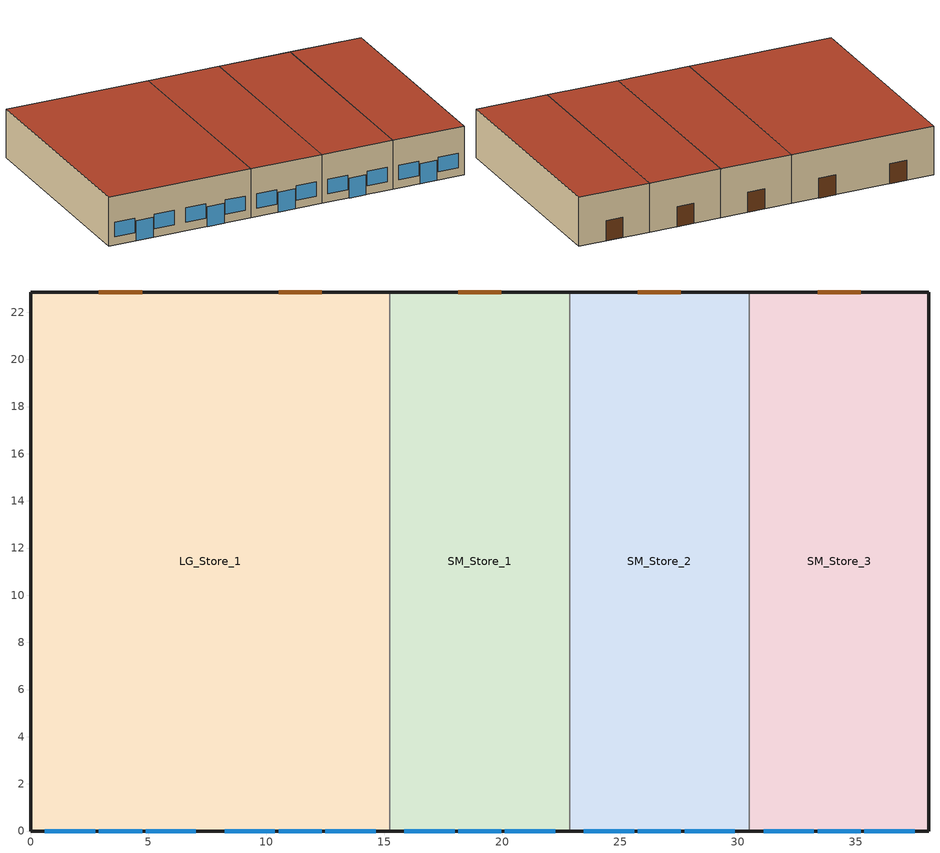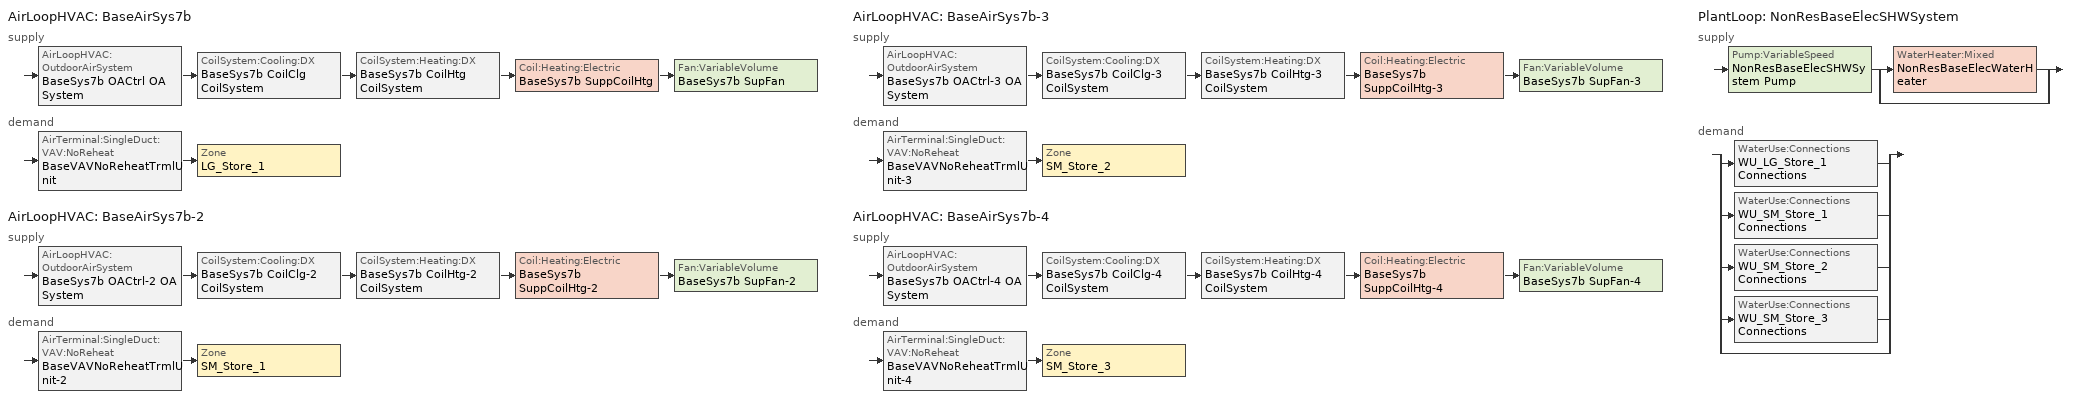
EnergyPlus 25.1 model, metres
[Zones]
LG_Store_1
 floor ground (LG_Store_1_Floor SlabOnOrBelowGradeF073): 15.24,22.86 15.24,0 0,0 0,22.86 z0
 wall outside (ExtWall_MetalFramed_NonRes): 15.24,22.86 0,22.86 0,0 15.24,0 z0:5.18
 wall to SM_Store_1 (IntWall_MetalFramed): 15.24,0 15.24,22.86 z0:5.18
 window (FixedWindow_NonRes): 2.9,0 4.73,0 / 10.52,0 12.35,0 z0:2.13; 0.61,0 2.74,0 / 4.88,0 7.01,0 / 8.23,0 10.36,0 / 12.5,0 14.63,0 z0.91:2.43
 door (ExtOpaqueDoorU145): 4.73,22.86 2.9,22.86 / 12.35,22.86 10.52,22.86 z0:2.13
 roof outside (FlatRoof_WoodFramingAndOther_NonRes): 15.24,0 15.24,22.86 0,22.86 0,0 z5.18
SM_Store_1
 floor ground (SM_Store_1_Floor SlabOnOrBelowGradeF073): 22.86,22.86 22.86,0 15.24,0 15.24,22.86 z0
 wall outside (ExtWall_MetalFramed_NonRes): 15.24,0 22.86,0 / 22.86,22.86 15.24,22.86 z0:5.18
 wall to SM_Store_2 (IntWall_MetalFramed): 22.86,0 22.86,22.86 z0:5.18
 window (FixedWindow_NonRes): 18.14,0 19.97,0 z0:2.13; 15.85,0 17.98,0 / 20.12,0 22.25,0 z0.91:2.43
 door (ExtOpaqueDoorU145): 19.97,22.86 18.14,22.86 z0:2.13
 roof outside (FlatRoof_WoodFramingAndOther_NonRes): 22.86,0 22.86,22.86 15.24,22.86 15.24,0 z5.18
SM_Store_2
 floor ground (SM_Store_2_Floor SlabOnOrBelowGradeF073): 30.48,22.86 30.48,0 22.86,0 22.86,22.86 z0
 wall outside (ExtWall_MetalFramed_NonRes): 22.86,0 30.48,0 / 30.48,22.86 22.86,22.86 z0:5.18
 wall to SM_Store_3 (IntWall_MetalFramed): 30.48,0 30.48,22.86 z0:5.18
 window (FixedWindow_NonRes): 25.76,0 27.58,0 z0:2.13; 23.47,0 25.6,0 / 27.74,0 29.87,0 z0.91:2.43
 door (ExtOpaqueDoorU145): 27.58,22.86 25.76,22.86 z0:2.13
 roof outside (FlatRoof_WoodFramingAndOther_NonRes): 30.48,0 30.48,22.86 22.86,22.86 22.86,0 z5.18
SM_Store_3
 floor ground (SM_Store_3_Floor SlabOnOrBelowGradeF073): 38.1,22.86 38.1,0 30.48,0 30.48,22.86 z0
 wall outside (ExtWall_MetalFramed_NonRes): 30.48,0 38.1,0 38.1,22.86 30.48,22.86 z0:5.18
 window (FixedWindow_NonRes): 33.38,0 35.2,0 z0:2.13; 31.09,0 33.22,0 / 35.36,0 37.49,0 z0.91:2.43
 door (ExtOpaqueDoorU145): 35.2,22.86 33.38,22.86 z0:2.13
 roof outside (FlatRoof_WoodFramingAndOther_NonRes): 38.1,0 38.1,22.86 30.48,22.86 30.48,0 z5.18
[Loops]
AirLoopHVAC 'BaseAirSys7b'
 supply: AirLoopHVAC:OutdoorAirSystem 'BaseSys7b OACtrl OA System' > CoilSystem:Cooling:DX 'BaseSys7b CoilClg CoilSystem' > CoilSystem:Heating:DX 'BaseSys7b CoilHtg CoilSystem' > Coil:Heating:Electric 'BaseSys7b SuppCoilHtg' > Fan:VariableVolume 'BaseSys7b SupFan'
 demand: AirTerminal:SingleDuct:VAV:NoReheat 'BaseVAVNoReheatTrmlUnit' > Zone 'LG_Store_1'
AirLoopHVAC 'BaseAirSys7b-2'
 supply: AirLoopHVAC:OutdoorAirSystem 'BaseSys7b OACtrl-2 OA System' > CoilSystem:Cooling:DX 'BaseSys7b CoilClg-2 CoilSystem' > CoilSystem:Heating:DX 'BaseSys7b CoilHtg-2 CoilSystem' > Coil:Heating:Electric 'BaseSys7b SuppCoilHtg-2' > Fan:VariableVolume 'BaseSys7b SupFan-2'
 demand: AirTerminal:SingleDuct:VAV:NoReheat 'BaseVAVNoReheatTrmlUnit-2' > Zone 'SM_Store_1'
AirLoopHVAC 'BaseAirSys7b-3'
 supply: AirLoopHVAC:OutdoorAirSystem 'BaseSys7b OACtrl-3 OA System' > CoilSystem:Cooling:DX 'BaseSys7b CoilClg-3 CoilSystem' > CoilSystem:Heating:DX 'BaseSys7b CoilHtg-3 CoilSystem' > Coil:Heating:Electric 'BaseSys7b SuppCoilHtg-3' > Fan:VariableVolume 'BaseSys7b SupFan-3'
 demand: AirTerminal:SingleDuct:VAV:NoReheat 'BaseVAVNoReheatTrmlUnit-3' > Zone 'SM_Store_2'
AirLoopHVAC 'BaseAirSys7b-4'
 supply: AirLoopHVAC:OutdoorAirSystem 'BaseSys7b OACtrl-4 OA System' > CoilSystem:Cooling:DX 'BaseSys7b CoilClg-4 CoilSystem' > CoilSystem:Heating:DX 'BaseSys7b CoilHtg-4 CoilSystem' > Coil:Heating:Electric 'BaseSys7b SuppCoilHtg-4' > Fan:VariableVolume 'BaseSys7b SupFan-4'
 demand: AirTerminal:SingleDuct:VAV:NoReheat 'BaseVAVNoReheatTrmlUnit-4' > Zone 'SM_Store_3'
PlantLoop 'NonResBaseElecSHWSystem'
 supply: Pump:VariableSpeed 'NonResBaseElecSHWSystem Pump' > split
  | WaterHeater:Mixed 'NonResBaseElecWaterHeater'
  | bypass
 demand: split
  | WaterUse:Connections 'WU_LG_Store_1 Connections'
  | WaterUse:Connections 'WU_SM_Store_1 Connections'
  | WaterUse:Connections 'WU_SM_Store_2 Connections'
  | WaterUse:Connections 'WU_SM_Store_3 Connections'
  | bypass
[Building]
RetailStripMall: North Axis {deg}=0; Loads Convergence Tolerance Value {W}=0.5; Temperature Convergence Tolerance Value {deltaC}=0.5; Solar Distribution=FullExterior; Maximum Number of Warmup Days=50
[Site:Location]
RIVERSIDE: Latitude {deg}=38.58; Longitude {deg}=-121.49; Time Zone {hr}=-8; Elevation {m}=245.0592
[SizingPeriod:DesignDay] Day of Month=21; Dry-Bulb Temperature Range Modifier Type=DefaultMultipliers; Humidity Condition Type=WetBulb; Barometric Pressure {Pa}=98388; Wind Speed {m/s}=2.1; Rain Indicator=No; Snow Indicator=No; Daylight Saving Time Indicator=No
Name | Month | Day Type | Maximum Dry-Bulb Temperature {C} | Daily Dry-Bulb Temperature Range {deltaC} | Wetbulb or DewPoint at Maximum Dry-Bulb {C} | Wind Direction {deg} | Solar Model Indicator | ASHRAE Clear Sky Optical Depth for Beam Irradiance (taub) | ASHRAE Clear Sky Optical Depth for Diffuse Irradiance (taud) | Sky Clearness
RIVERSIDE  August .4% Condns DB=>MCWB | 8 | SummerDesignDay | 40.2 | 16.2 | 20.8 | 270 | ASHRAETau | 0.367 | 2.46
RIVERSIDE  July .4% Condns DB=>MCWB | 7 | SummerDesignDay | 39.7 | 15.6 | 21.2 | 270 | ASHRAETau | 0.383 | 2.428
RIVERSIDE  June .4% Condns DB=>MCWB | 6 | SummerDesignDay | 38.4 | 14.8 | 19.7 | 270 | ASHRAETau | 0.362 | 2.423
RIVERSIDE  November .4% Condns DB=>MCWB | 11 | SummerDesignDay | 32.8 | 14 | 14.7 | 270 | ASHRAETau | 0.305 | 2.582
RIVERSIDE  October .4% Condns DB=>MCWB | 10 | SummerDesignDay | 37.2 | 14.4 | 17.8 | 270 | ASHRAETau | 0.34 | 2.493
RIVERSIDE  September .4% Condns DB=>MCWB | 9 | SummerDesignDay | 40.2 | 15.7 | 20.3 | 270 | ASHRAETau | 0.35 | 2.494
RIVERSIDE Ann Htg 99.6% Condns DB | 12 | WinterDesignDay | 2.6 | 0 | 2.6 | 60 | ASHRAEClearSky |  |  | 0
[Site:WaterMainsTemperature]
Calculation Method=Schedule; Temperature Schedule=WaterMainCZ10
[Material]
Name | Roughness | Thickness {m} | Conductivity {W/m-K} | Density {kg/m3} | Specific Heat {J/kg-K} | Thermal Absorptance | Solar Absorptance | Visible Absorptance
Air - Metal Wall Framing - 16 or 24 in. OC | Smooth | 0.1397 | 1.22017 | 1.28148 | 1004.832 | 0.9 | 0.7 | 0.7
ExtWall_MetalFramed_NonRes Insulation | Smooth | 0.0643382 | 0.0230188 | 16.0185 | 1130.436 | 0.9 | 0.7 | 0.7
Gypsum Board - 5/8 in. | MediumRough | 0.016002 | 0.158656 | 640.739 | 1130.436 | 0.9 | 0.7 | 0.8
Metal Standing Seam - 1/16 in. | Smooth | 0.0015875 | 15.363 | 7820.53 | 502.416 | 0.85 | 0.92 | 0.85
Stucco - 7/8 in. | MediumRough | 0.022352 | 0.700948 | 1855.1 | 837.36 | 0.9 | 0.7 | 0.8
Built-up roofing | Rough | 0.0002413 | 0.023072 | 17940.7 | 6.10864e+06 | 0.9 | 0.7 | 0.8
FlatRoof_WoodFramingAndOther_NonRes Insulation | Smooth | 0.137135 | 0.0230188 | 16.0185 | 1130.436 | 0.9 | 0.7 | 0.8
[Material:NoMass]
ExtOpaqueDoorU145 Material: Roughness=MediumSmooth; Thermal Resistance {m2-K/W}=0.00212643; Thermal Absorptance=0.9; Solar Absorptance=0.7; Visible Absorptance=0.7
[WindowMaterial:SimpleGlazingSystem]
FixedWindow_NonRes Material: U-Factor {W/m2-K}=2.04417; Solar Heat Gain Coefficient=0.25; Visible Transmittance=0.42
[Construction]
FixedWindow_NonRes: FixedWindow_NonRes Material
IntWall_MetalFramed: Gypsum Board - 5/8 in., Air - Metal Wall Framing - 16 or 24 in. OC, Gypsum Board - 5/8 in.
ExtWall_MetalFramed_NonRes: Stucco - 7/8 in., ExtWall_MetalFramed_NonRes Insulation, Air - Metal Wall Framing - 16 or 24 in. OC, Gypsum Board - 5/8 in.
ExtOpaqueDoorU145: ExtOpaqueDoorU145 Material
FlatRoof_WoodFramingAndOther_NonRes: Built-up roofing, Metal Standing Seam - 1/16 in., FlatRoof_WoodFramingAndOther_NonRes Insulation, Gypsum Board - 5/8 in.
[Construction:FfactorGroundFloor] F-Factor {W/m-K}=1.26344
Name | Area {m2} | PerimeterExposed {m}
LG_Store_1_Floor SlabOnOrBelowGradeF073 | 348.3864 | 53.34
SM_Store_1_Floor SlabOnOrBelowGradeF073; SM_Store_2_Floor SlabOnOrBelowGradeF073 | 174.1932 | 15.24
SM_Store_3_Floor SlabOnOrBelowGradeF073 | 174.1932 | 38.1
[Zone] Type=1; Multiplier=1; Ceiling Height {m}=autocalculate; Volume {m3}=autocalculate; Part of Total Floor Area=Yes
Name | Floor Area {m2}
LG_Store_1 | 348.39
SM_Store_1; SM_Store_2; SM_Store_3 | 174.19
[ZoneList]
ZL_Retail_Sales_Area_Retail_Merchandise_Sales: LG_Store_1, SM_Store_1, SM_Store_2, SM_Store_3
[People]
People_Retail_Sales_Area_Retail_Merchandise_Sales: Zone or ZoneList or Space or SpaceList=ZL_Retail_Sales_Area_Retail_Merchandise_Sales; Number of People Schedule=RetailStripMallRetailOccupancy; Number of People Calculation Method=People/Area; People per Floor Area {person/m2}=0.182987; Fraction Radiant=0.3; Sensible Heat Fraction=autocalculate; Activity Level Schedule=RetailSalePeopleActivityLevel; Carbon Dioxide Generation Rate {m3/s-W}=3.82e-08; Enable ASHRAE 55 Comfort Warnings=No; Mean Radiant Temperature Calculation Type=EnclosureAveraged; Clothing Insulation Calculation Method=ClothingInsulationSchedule; Cold Stress Temperature Threshold {C}=15.56; Heat Stress Temperature Threshold {C}=30
[Lights]
Lights_Retail_Sales_Area_Retail_Merchandise_Sales: Zone or ZoneList or Space or SpaceList=ZL_Retail_Sales_Area_Retail_Merchandise_Sales; Schedule=RetailStripMallRetailLights; Design Level Calculation Method=Watts/Area; Watts per Floor Area {W/m2}=10.2257; Return Air Fraction=0; Fraction Radiant=0.58; Fraction Visible=0; Fraction Replaceable=1; Return Air Fraction Calculated from Plenum Temperature=No; Return Air Fraction Function of Plenum Temperature Coefficient 1=0; Return Air Fraction Function of Plenum Temperature Coefficient 2 {1/K}=0
[ElectricEquipment]
Equip_ZL_Retail_Sales_Area_Retail_Merchandise_Sales: Zone or ZoneList or Space or SpaceList=ZL_Retail_Sales_Area_Retail_Merchandise_Sales; Schedule=RetailStripMallRetailElecEquipment; Design Level Calculation Method=Watts/Area; Watts per Floor Area {W/m2}=4.30556; Fraction Latent=0; Fraction Radiant=0.2; Fraction Lost=0
[ZoneInfiltration:DesignFlowRate] Schedule=RetailStripMallRetailInfiltration; Design Flow Rate Calculation Method=Flow/ExteriorWallArea; Flow Rate per Exterior Surface Area {m3/s-m2}=0.00128266; Constant Term Coefficient=1; Temperature Term Coefficient=0; Velocity Term Coefficient=0.224052; Velocity Squared Term Coefficient=0; Density Basis=Outdoor
Name | Zone or ZoneList or Space or SpaceList
Infil_LG_Store_1 | LG_Store_1
Infil_SM_Store_1 | SM_Store_1
Infil_SM_Store_2 | SM_Store_2
Infil_SM_Store_3 | SM_Store_3
[Exterior:Lights] Control Option=AstronomicalClock
Name | Schedule | Design Level {W}
ExtLights_Motion_RetailStripMall | RetailStripMallExtLightingMotionCtrl | 913.537
ExtLights_NonMotion_RetailStripMall | RetailStripMallExtLightingNonMotionCtrl | 346.562
[DesignSpecification:OutdoorAir] Outdoor Air Method=Maximum; Outdoor Air Flow per Person {m3/s-person}=9.43895e-05; Outdoor Air Flow per Zone Floor Area {m3/s-m2}=0.001016; Outdoor Air Flow per Zone {m3/s}=0; Outdoor Air Flow Air Changes per Hour {1/hr}=0
DSOA_LG_Store_1; DSOA_SM_Store_1; DSOA_SM_Store_2; DSOA_SM_Store_3
[Sizing:Plant]
NonResBaseElecSHWSystem: Loop Type=Heating; Design Loop Exit Temperature {C}=57.2222; Loop Design Temperature Difference {deltaC}=44.4444; Sizing Option=NonCoincident; Zone Timesteps in Averaging Window=1
[ZoneControl:Thermostat]
ZC_ZL_Retail_Sales_Area_Retail_Merchandise_Sales: Zone or ZoneList=ZL_Retail_Sales_Area_Retail_Merchandise_Sales; Control Type Schedule=ZL_Retail_Sales_Area_Retail_Merchandise_Sales Thermostat Schedule; Control 1=TSDSP_ZL_Retail_Sales_Area_Retail_Merchandise_Sales; Temperature Difference Between Cutout And Setpoint {deltaC}=0
[ThermostatSetpoint:DualSetpoint]
TSDSP_ZL_Retail_Sales_Area_Retail_Merchandise_Sales: Heating Setpoint Temperature Schedule=RetailStripMallRetailHtgSetpt; Cooling Setpoint Temperature Schedule=RetailStripMallRetailClgSetpt
[Pump:VariableSpeed]
NonResBaseElecSHWSystem Pump: Design Maximum Flow Rate {m3/s}=Autosize; Design Pump Head {Pa}=179352; Design Power Consumption {W}=Autosize; Motor Efficiency=0.9; Fraction of Motor Inefficiencies to Fluid Stream=0; Coefficient 1 of the Part Load Performance Curve=0; Coefficient 2 of the Part Load Performance Curve=1; Coefficient 3 of the Part Load Performance Curve=0; Coefficient 4 of the Part Load Performance Curve=0; Design Minimum Flow Rate {m3/s}=0; Pump Control Type=Continuous; Design Power Sizing Method=PowerPerFlowPerPressure; Design Electric Power per Unit Flow Rate {W/(m3/s)}=348701.1; Design Shaft Power per Unit Flow Rate per Unit Head {W/((m3/s)-Pa)}=1.28205; Design Minimum Flow Rate Fraction=0
[WaterHeater:Mixed]
NonResBaseElecWaterHeater: Tank Volume {m3}=0.189271; Setpoint Temperature Schedule=SHWSystemSetpointTemp135; Deadband Temperature Difference {deltaC}=2; Maximum Temperature Limit {C}=82; Heater Control Type=Cycle; Heater Maximum Capacity {W}=20645.5; Heater Minimum Capacity {W}=0; Heater Ignition Minimum Flow Rate {m3/s}=0; Heater Ignition Delay {s}=0; Heater Fuel Type=Electricity; Heater Thermal Efficiency=1; Off Cycle Parasitic Fuel Consumption Rate {W}=0; Off Cycle Parasitic Heat Fraction to Tank=0; On Cycle Parasitic Fuel Consumption Rate {W}=0; On Cycle Parasitic Heat Fraction to Tank=0; Ambient Temperature Indicator=Schedule; Ambient Temperature Schedule=WaterHeaterAmbientTemp; Off Cycle Loss Coefficient to Ambient Temperature {W/K}=1.84782; Off Cycle Loss Fraction to Zone=1; On Cycle Loss Coefficient to Ambient Temperature {W/K}=1.84782; On Cycle Loss Fraction to Zone=1; Use Side Effectiveness=1; Source Side Effectiveness=1; Use Side Design Flow Rate {m3/s}=autosize; Source Side Design Flow Rate {m3/s}=autosize; Indirect Water Heating Recovery Time {hr}=1.5; Source Side Flow Control Mode=IndirectHeatPrimarySetpoint
[PlantLoop]
NonResBaseElecSHWSystem: Fluid Type=Water; Plant Equipment Operation Scheme=NonResBaseElecSHWSystem Operation Schemes; Maximum Loop Temperature {C}=100; Minimum Loop Temperature {C}=0; Maximum Loop Flow Rate {m3/s}=Autosize; Minimum Loop Flow Rate {m3/s}=0; Plant Loop Volume {m3}=Autocalculate; Load Distribution Scheme=Optimal; Plant Loop Demand Calculation Scheme=SingleSetpoint; Common Pipe Simulation=None; Pressure Simulation Type=None; Loop Circulation Time {minutes}=2
[PlantEquipmentList]
NonResBaseElecSHWSystem Equipment List: NonResBaseElecWaterHeater
[PlantEquipmentOperation:HeatingLoad]
NonResBaseElecSHWSystem Heating Operation Scheme: Load Range 1 Lower Limit {W}=0; Load Range 1 Upper Limit {W}=1000000000; Range 1 Equipment List=NonResBaseElecSHWSystem Equipment List
[PlantEquipmentOperationSchemes]
NonResBaseElecSHWSystem Operation Schemes: Control Scheme 1=NonResBaseElecSHWSystem Heating Operation Scheme; Control Scheme 1 Schedule=Always On Discrete
[SetpointManager:Scheduled]
NonResBaseElecSHWSystem SPM Scheduled: Control Variable=Temperature; Schedule=TargetSHWTemp135; Setpoint Node or NodeList=NonResBaseElecSHWSystem Supply Mixer Outlet Node
[WaterUse:Equipment] Flow Rate Fraction Schedule=RetailStripMallRetailServiceHotWater; Target Temperature Schedule=TargetSHWTemp135
Name | Peak Flow Rate {m3/s} | Zone
WU_LG_Store_1 | 6.03306e-06 | LG_Store_1
WU_SM_Store_1 | 3.01644e-06 | SM_Store_1
WU_SM_Store_2 | 3.01644e-06 | SM_Store_2
WU_SM_Store_3 | 3.01644e-06 | SM_Store_3
[WaterUse:Connections] Drain Water Heat Exchanger Type=None; Drain Water Heat Exchanger Destination=Plant
Name | Water Use Equipment 1
WU_LG_Store_1 Connections | WU_LG_Store_1
WU_SM_Store_1 Connections | WU_SM_Store_1
WU_SM_Store_2 Connections | WU_SM_Store_2
WU_SM_Store_3 Connections | WU_SM_Store_3
[Sizing:Zone] Zone Cooling Design Supply Air Temperature Input Method=TemperatureDifference; Zone Cooling Design Supply Air Temperature Difference {deltaC}=11.1111; Zone Heating Design Supply Air Temperature Input Method=TemperatureDifference; Zone Heating Design Supply Air Temperature {C}=40; Zone Heating Design Supply Air Temperature Difference {deltaC}=13.8889; Zone Cooling Design Supply Air Humidity Ratio {kgWater/kgDryAir}=0.0085; Zone Heating Design Supply Air Humidity Ratio {kgWater/kgDryAir}=0.008; Cooling Design Air Flow Method=DesignDay; Cooling Design Air Flow Rate {m3/s}=0; Cooling Minimum Air Flow per Zone Floor Area {m3/s-m2}=0; Cooling Minimum Air Flow {m3/s}=0; Cooling Minimum Air Flow Fraction=0; Heating Design Air Flow Method=DesignDay; Heating Design Air Flow Rate {m3/s}=0; Heating Maximum Air Flow per Zone Floor Area {m3/s-m2}=0; Heating Maximum Air Flow {m3/s}=0; Heating Maximum Air Flow Fraction=0.5; Account for Dedicated Outdoor Air System=No; Zone Load Sizing Method=Sensible Load Only No Latent Load; Zone Latent Cooling Design Supply Air Humidity Ratio Input Method=HumidityRatioDifference; Zone Cooling Design Supply Air Humidity Ratio Difference {kgWater/kgDryAir}=0.005; Zone Latent Heating Design Supply Air Humidity Ratio Input Method=HumidityRatioDifference; Zone Humidification Design Supply Air Humidity Ratio Difference {kgWater/kgDryAir}=0.005
Name | Zone Cooling Design Supply Air Temperature {C} | Design Specification Outdoor Air Object
LG_Store_1 | 13.8889 | DSOA_LG_Store_1
SM_Store_1 | 10 | DSOA_SM_Store_1
SM_Store_2 | 10 | DSOA_SM_Store_2
SM_Store_3 | 13.8889 | DSOA_SM_Store_3
[Sizing:System] Type of Load to Size On=Sensible; Design Outdoor Air Flow Rate {m3/s}=Autosize; Preheat Design Temperature {C}=5.68434e-14; Preheat Design Humidity Ratio {kgWater/kgDryAir}=0; Precool Design Temperature {C}=5.68434e-14; Precool Design Humidity Ratio {kgWater/kgDryAir}=0; Central Cooling Design Supply Air Temperature {C}=12.7778; Central Heating Design Supply Air Temperature {C}=35; Type of Zone Sum to Use=NonCoincident; 100% Outdoor Air in Cooling=No; 100% Outdoor Air in Heating=No; Central Cooling Design Supply Air Humidity Ratio {kgWater/kgDryAir}=0.0085; Central Heating Design Supply Air Humidity Ratio {kgWater/kgDryAir}=0.008; Cooling Supply Air Flow Rate Method=DesignDay; Cooling Supply Air Flow Rate {m3/s}=0; Cooling Fraction of Autosized Cooling Supply Air Flow Rate=1; Cooling Supply Air Flow Rate Per Unit Cooling Capacity {m3/s-W}=3.94755e-05; Heating Supply Air Flow Rate Method=DesignDay; Heating Supply Air Flow Rate {m3/s}=0; Heating Supply Air Flow Rate Per Floor Area {m3/s-m2}=0.00996765; Heating Fraction of Autosized Heating Supply Air Flow Rate=1; Heating Fraction of Autosized Cooling Supply Air Flow Rate=1; Heating Supply Air Flow Rate Per Unit Heating Capacity {m3/s-W}=3.15882e-05; System Outdoor Air Method=ZoneSum; Zone Maximum Outdoor Air Fraction=1; Cooling Design Capacity Method=CoolingDesignCapacity; Cooling Design Capacity {W}=Autosize; Cooling Design Capacity Per Floor Area {W/m2}=234.7; Fraction of Autosized Cooling Design Capacity=1; Heating Design Capacity Method=HeatingDesignCapacity; Heating Design Capacity {W}=Autosize; Heating Design Capacity Per Floor Area {W/m2}=157; Fraction of Autosized Heating Design Capacity=1; Central Cooling Capacity Control Method=OnOff
Name | Central Heating Maximum System Air Flow Ratio | Cooling Supply Air Flow Rate Per Floor Area {m3/s-m2}
BaseAirSys7b | 0.5 | 0.00996765
BaseAirSys7b-2; BaseAirSys7b-3 | 1 | 0.01016
BaseAirSys7b-4 | 1 | 0.00996765
[AirTerminal:SingleDuct:VAV:NoReheat] Availability Schedule=Always On Discrete; Maximum Air Flow Rate {m3/s}=autosize; Zone Minimum Air Flow Input Method=Constant; Constant Minimum Air Flow Fraction=0.5; Fixed Minimum Air Flow Rate {m3/s}=autosize
BaseVAVNoReheatTrmlUnit; BaseVAVNoReheatTrmlUnit-2; BaseVAVNoReheatTrmlUnit-3; BaseVAVNoReheatTrmlUnit-4
[Zone equipment]
LG_Store_1: BaseVAVNoReheatTrmlUnit
SM_Store_1: BaseVAVNoReheatTrmlUnit-2
SM_Store_2: BaseVAVNoReheatTrmlUnit-3
SM_Store_3: BaseVAVNoReheatTrmlUnit-4
[Fan:VariableVolume] Availability Schedule=RetailStripMallRetailHVACAvail; Fan Total Efficiency=0.59; Pressure Rise {Pa}=882.2; Maximum Flow Rate {m3/s}=autosize; Fan Power Minimum Flow Rate Input Method=FixedFlowRate; Fan Power Minimum Flow Fraction=0; Fan Power Minimum Air Flow Rate {m3/s}=0.787746; Motor Efficiency=0.9; Motor In Airstream Fraction=1; Fan Power Coefficient 1=0.027828; Fan Power Coefficient 2=0.026583; Fan Power Coefficient 3=-0.087069; Fan Power Coefficient 4=1.03092; Fan Power Coefficient 5=0
BaseSys7b SupFan; BaseSys7b SupFan-2; BaseSys7b SupFan-3; BaseSys7b SupFan-4
[Coil:Cooling:DX:TwoSpeed] Availability Schedule=Always On Discrete; High Speed Gross Rated Total Cooling Capacity {W}=autosize; High Speed Rated Sensible Heat Ratio=Autosize; High Speed Gross Rated Cooling COP {W/W}=3.3; High Speed Rated Air Flow Rate {m3/s}=autosize; Unit Internal Static Air Pressure {Pa}=773.3; Total Cooling Capacity Function of Temperature Curve=CoilClgDXQRatio_fTwbToadbSI; Total Cooling Capacity Function of Flow Fraction Curve=CoilClgDXDblQRatio_fCFMRatio; Energy Input Ratio Function of Temperature Curve=CoilClgDXEIRRatio_fTwbToadbSI; Energy Input Ratio Function of Flow Fraction Curve=CoilClgDXDblEIRRatio_fCFMRatio; Part Load Fraction Correlation Curve=CoilClgDXEIRRatio_fQFrac; Low Speed Gross Rated Total Cooling Capacity {W}=autosize; Low Speed Gross Rated Sensible Heat Ratio=Autosize; Low Speed Gross Rated Cooling COP {W/W}=3.3; Low Speed Rated Air Flow Rate {m3/s}=autosize; Low Speed Total Cooling Capacity Function of Temperature Curve=CoilClgDXQRatio_fTwbToadbSI 1; Low Speed Energy Input Ratio Function of Temperature Curve=CoilClgDXEIRRatio_fTwbToadbSI 1; Condenser Type=AirCooled; Minimum Outdoor Dry-Bulb Temperature for Compressor Operation {C}=-25; High Speed Evaporative Condenser Effectiveness=0; High Speed Evaporative Condenser Air Flow Rate {m3/s}=Autosize; High Speed Evaporative Condenser Pump Rated Power Consumption {W}=Autosize; Low Speed Evaporative Condenser Effectiveness=0; Low Speed Evaporative Condenser Air Flow Rate {m3/s}=Autosize; Low Speed Evaporative Condenser Pump Rated Power Consumption {W}=Autosize; Basin Heater Capacity {W/K}=0; Basin Heater Setpoint Temperature {C}=10
BaseSys7b CoilClg; BaseSys7b CoilClg-2; BaseSys7b CoilClg-3; BaseSys7b CoilClg-4
[Coil:Heating:Electric] Availability Schedule=Always On Discrete; Efficiency=1; Nominal Capacity {W}=autosize
BaseSys7b SuppCoilHtg; BaseSys7b SuppCoilHtg-2; BaseSys7b SuppCoilHtg-3; BaseSys7b SuppCoilHtg-4
[Coil:Heating:DX:SingleSpeed] Availability Schedule=Always On Discrete; Gross Rated Heating Capacity {W}=autosize; Gross Rated Heating COP {W/W}=3.18; Rated Air Flow Rate {m3/s}=autosize; 2023 Rated Supply Fan Power Per Volume Flow Rate {W/(m3/s)}=773.3; Heating Capacity Function of Temperature Curve=CoilHtgHPQRatio_fToadbSI; Heating Capacity Function of Flow Fraction Curve=CoilHtgHPQRatio_fCFMRatio; Energy Input Ratio Function of Temperature Curve=CoilHtgHPEIRRatio_fToadbSI; Energy Input Ratio Function of Flow Fraction Curve=CoilHtgHPEIRRatio_fCFMRatio; Part Load Fraction Correlation Curve=CoilHtgHPEIRRatio_fQFrac; Minimum Outdoor Dry-Bulb Temperature for Compressor Operation {C}=-8.33333; Maximum Outdoor Dry-Bulb Temperature for Defrost Operation {C}=4.44444; Crankcase Heater Capacity {W}=0; Maximum Outdoor Dry-Bulb Temperature for Crankcase Heater Operation {C}=10; Defrost Strategy=ReverseCycle; Defrost Control=Timed; Defrost Time Period Fraction=0.058333; Resistive Defrost Heater Capacity {W}=2000
Name | Defrost Energy Input Ratio Function of Temperature Curve
BaseSys7b CoilHtg | BaseSys7b CoilHtg Defrost Curve
BaseSys7b CoilHtg-2 | BaseSys7b CoilHtg-2 Defrost Curve
BaseSys7b CoilHtg-3 | BaseSys7b CoilHtg-3 Defrost Curve
BaseSys7b CoilHtg-4 | BaseSys7b CoilHtg-4 Defrost Curve
[CoilSystem:Cooling:DX] Availability Schedule=Always On Discrete
Name | Cooling Coil
BaseSys7b CoilClg CoilSystem | BaseSys7b CoilClg
BaseSys7b CoilClg-2 CoilSystem | BaseSys7b CoilClg-2
BaseSys7b CoilClg-3 CoilSystem | BaseSys7b CoilClg-3
BaseSys7b CoilClg-4 CoilSystem | BaseSys7b CoilClg-4
[CoilSystem:Heating:DX] Availability Schedule=Always On Discrete
Name | Heating Coil
BaseSys7b CoilHtg CoilSystem | BaseSys7b CoilHtg
BaseSys7b CoilHtg-2 CoilSystem | BaseSys7b CoilHtg-2
BaseSys7b CoilHtg-3 CoilSystem | BaseSys7b CoilHtg-3
BaseSys7b CoilHtg-4 CoilSystem | BaseSys7b CoilHtg-4
[Controller:OutdoorAir] Minimum Outdoor Air Flow Rate {m3/s}=0; Maximum Outdoor Air Flow Rate {m3/s}=Autosize; Economizer Control Type=FixedDryBulb; Economizer Control Action Type=ModulateFlow; Economizer Maximum Limit Dry-Bulb Temperature {C}=23.8889; Economizer Maximum Limit Enthalpy {J/kg}=116300; Economizer Minimum Limit Dry-Bulb Temperature {C}=7.22222; Lockout Type=NoLockout; Minimum Limit Type=FixedMinimum; Minimum Outdoor Air Schedule=RetailStripMallRetailHVACAvail; Maximum Fraction of Outdoor Air Schedule=RetailStripMallRetailHVACAvail; High Humidity Control=No; Control High Indoor Humidity Based on Outdoor Humidity Ratio=Yes
Name | Mechanical Ventilation Controller | Heat Recovery Bypass Control Type
BaseSys7b OACtrl | BaseSys7b OACtrl Mech Vent Controller | BypassWhenOAFlowGreaterThanMinimum
BaseSys7b OACtrl-2 | BaseSys7b OACtrl-2 Mech Vent Controller | BypassWhenWithinEconomizerLimits
BaseSys7b OACtrl-3 | BaseSys7b OACtrl-3 Mech Vent Controller | BypassWhenWithinEconomizerLimits
BaseSys7b OACtrl-4 | BaseSys7b OACtrl-4 Mech Vent Controller | BypassWhenWithinEconomizerLimits
[Controller:MechanicalVentilation] Availability Schedule=RetailStripMallRetailHVACAvail; Demand Controlled Ventilation=No; System Outdoor Air Method=ZoneSum
Name | Zone or ZoneList 1 | Design Specification Outdoor Air Object Name 1
BaseSys7b OACtrl Mech Vent Controller | LG_Store_1 | DSOA_LG_Store_1
BaseSys7b OACtrl-2 Mech Vent Controller | SM_Store_1 | DSOA_SM_Store_1
BaseSys7b OACtrl-3 Mech Vent Controller | SM_Store_2 | DSOA_SM_Store_2
BaseSys7b OACtrl-4 Mech Vent Controller | SM_Store_3 | DSOA_SM_Store_3
[AirLoopHVAC] Design Supply Air Flow Rate {m3/s}=autosize; Design Return Air Flow Fraction of Supply Air Flow=1
BaseAirSys7b; BaseAirSys7b-2; BaseAirSys7b-3; BaseAirSys7b-4
[AvailabilityManager:Scheduled] Schedule=Always On Discrete
BaseSys7b OACtrl OA System Availability Manager; BaseSys7b OACtrl-2 OA System Availability Manager; BaseSys7b OACtrl-3 OA System Availability Manager; BaseSys7b OACtrl-4 OA System Availability Manager
[AvailabilityManager:NightCycle] Applicability Schedule=Always On Discrete; Fan Schedule=RetailStripMallRetailHVACAvail; Control Type=CycleOnControlZone; Thermostat Tolerance {deltaC}=1.11111; Cycling Run Time Control Type=ThermostatWithMinimumRunTime; Cycling Run Time {s}=900
Name | Control Zone or Zone List
Availability Manager Night Cycle 1 | LG_Store_1
Availability Manager Night Cycle 2 | SM_Store_1
Availability Manager Night Cycle 3 | SM_Store_2
Availability Manager Night Cycle 4 | SM_Store_3
[SetpointManager:SingleZone:Reheat] Control Variable=Temperature; Minimum Supply Air Temperature {C}=12.7778; Maximum Supply Air Temperature {C}=35
Name | Control Zone | Setpoint Node or NodeList
Setpoint Manager Single Zone Reheat 1 | LG_Store_1 | BaseSys7b SupFan Outlet Node
Setpoint Manager Single Zone Reheat 2 | SM_Store_1 | BaseSys7b SupFan-2 Outlet Node
Setpoint Manager Single Zone Reheat 3 | SM_Store_2 | BaseSys7b SupFan-3 Outlet Node
Setpoint Manager Single Zone Reheat 4 | SM_Store_3 | BaseSys7b SupFan-4 Outlet Node
[SetpointManager:MixedAir] Control Variable=Temperature
Name | Setpoint Node or NodeList
BaseSys7b OACtrl OA System Mixed Air Node OS Default SPM | BaseSys7b OACtrl OA System Mixed Air Node
BaseSys7b CoilClg Outlet Node OS Default SPM | BaseSys7b CoilClg Outlet Node
BaseSys7b CoilHtg Outlet Node OS Default SPM | BaseSys7b CoilHtg Outlet Node
BaseSys7b SuppCoilHtg Outlet Node OS Default SPM | BaseSys7b SuppCoilHtg Outlet Node
BaseSys7b OACtrl-2 OA System Mixed Air Node OS Default SPM | BaseSys7b OACtrl-2 OA System Mixed Air Node
BaseSys7b CoilClg-2 Outlet Node OS Default SPM | BaseSys7b CoilClg-2 Outlet Node
BaseSys7b CoilHtg-2 Outlet Node OS Default SPM | BaseSys7b CoilHtg-2 Outlet Node
BaseSys7b SuppCoilHtg-2 Outlet Node OS Default SPM | BaseSys7b SuppCoilHtg-2 Outlet Node
BaseSys7b OACtrl-3 OA System Mixed Air Node OS Default SPM | BaseSys7b OACtrl-3 OA System Mixed Air Node
BaseSys7b CoilClg-3 Outlet Node OS Default SPM | BaseSys7b CoilClg-3 Outlet Node
BaseSys7b CoilHtg-3 Outlet Node OS Default SPM | BaseSys7b CoilHtg-3 Outlet Node
BaseSys7b SuppCoilHtg-3 Outlet Node OS Default SPM | BaseSys7b SuppCoilHtg-3 Outlet Node
BaseSys7b OACtrl-4 OA System Mixed Air Node OS Default SPM | BaseSys7b OACtrl-4 OA System Mixed Air Node
BaseSys7b CoilClg-4 Outlet Node OS Default SPM | BaseSys7b CoilClg-4 Outlet Node
BaseSys7b CoilHtg-4 Outlet Node OS Default SPM | BaseSys7b CoilHtg-4 Outlet Node
BaseSys7b SuppCoilHtg-4 Outlet Node OS Default SPM | BaseSys7b SuppCoilHtg-4 Outlet Node
[Schedule:Constant]
Always On Discrete: On Off Limits, 1
[Schedule:Day:Hourly]
WaterHeaterAmbientTempDaily: Temperature, 20, 20, 20, 20, 20, 20, 20, 20, 20, 20, 20, 20, 20, 20, 20, 20, 20, 20, 20, 20, 20, 20, 20, 20
SHWSystemSetpointTemp135Daily; TargetSHWTemp135Daily: Temperature, 57.2, 57.2, 57.2, 57.2, 57.2, 57.2, 57.2, 57.2, 57.2, 57.2, 57.2, 57.2, 57.2, 57.2, 57.2, 57.2, 57.2, 57.2, 57.2, 57.2, 57.2, 57.2, 57.2, 57.2
RetailSalePeopleActivityLevelWD; RetailSalePeopleActivityLevelSat; RetailSalePeopleActivityLevelSun: Activity Level, 131.9, 131.9, 131.9, 131.9, 131.9, 131.9, 131.9, 131.9, 131.9, 131.9, 131.9, 131.9, 131.9, 131.9, 131.9, 131.9, 131.9, 131.9, 131.9, 131.9, 131.9, 131.9, 131.9, 131.9
RetailStripMallRetailOccupancyWD: Fraction, 0, 0, 0, 0, 0, 0, 0, 0.1, 0.2, 0.5, 0.5, 0.7, 0.7, 0.7, 0.7, 0.8, 0.7, 0.5, 0.5, 0.3, 0.3, 0, 0, 0
RetailStripMallRetailOccupancySat: Fraction, 0, 0, 0, 0, 0, 0, 0, 0.1, 0.2, 0.5, 0.6, 0.8, 0.8, 0.8, 0.8, 0.8, 0.8, 0.6, 0.2, 0.2, 0.2, 0.1, 0, 0
RetailStripMallRetailOccupancySun: Fraction, 0, 0, 0, 0, 0, 0, 0, 0, 0, 0.1, 0.2, 0.2, 0.4, 0.4, 0.4, 0.4, 0.4, 0.2, 0.1, 0, 0, 0, 0, 0
RetailStripMallRetailLightsWD: Fraction, 0.05, 0.05, 0.05, 0.05, 0.05, 0.05, 0.05, 0.2, 0.5, 0.85, 0.85, 0.85, 0.85, 0.85, 0.85, 0.85, 0.85, 0.85, 0.55, 0.55, 0.5, 0.2, 0.05, 0.05
RetailStripMallRetailLightsSat: Fraction, 0.05, 0.05, 0.05, 0.05, 0.05, 0.05, 0.05, 0.1, 0.3, 0.55, 0.85, 0.85, 0.85, 0.85, 0.85, 0.85, 0.85, 0.85, 0.5, 0.3, 0.3, 0.1, 0.05, 0.05
RetailStripMallRetailLightsSun: Fraction, 0.05, 0.05, 0.05, 0.05, 0.05, 0.05, 0.05, 0.05, 0.1, 0.1, 0.4, 0.4, 0.55, 0.55, 0.55, 0.55, 0.55, 0.4, 0.2, 0.05, 0.05, 0.05, 0.05, 0.05
RetailStripMallRetailElecEquipmentWD: Fraction, 0.4, 0.4, 0.4, 0.4, 0.4, 0.4, 0.6, 0.6, 0.9, 0.9, 0.9, 0.9, 0.9, 0.9, 0.9, 0.9, 0.9, 0.9, 0.9, 0.6, 0.6, 0.4, 0.4, 0.4
RetailStripMallRetailElecEquipmentSat: Fraction, 0.4, 0.4, 0.4, 0.4, 0.4, 0.4, 0.6, 0.6, 0.9, 0.9, 0.9, 0.9, 0.9, 0.9, 0.9, 0.9, 0.9, 0.9, 0.9, 0.9, 0.6, 0.6, 0.4, 0.4
RetailStripMallRetailElecEquipmentSun: Fraction, 0.4, 0.4, 0.4, 0.4, 0.4, 0.4, 0.4, 0.4, 0.6, 0.6, 0.6, 0.9, 0.9, 0.9, 0.9, 0.9, 0.9, 0.6, 0.6, 0.4, 0.4, 0.4, 0.4, 0.4
RetailStripMallRetailHVACAvailWD: OnOff, 0, 0, 0, 0, 0, 0, 1, 1, 1, 1, 1, 1, 1, 1, 1, 1, 1, 1, 1, 1, 1, 0, 0, 0
RetailStripMallRetailHVACAvailSat: OnOff, 0, 0, 0, 0, 0, 0, 1, 1, 1, 1, 1, 1, 1, 1, 1, 1, 1, 1, 1, 1, 1, 1, 0, 0
RetailStripMallRetailHVACAvailSun: OnOff, 0, 0, 0, 0, 0, 0, 0, 0, 1, 1, 1, 1, 1, 1, 1, 1, 1, 1, 1, 0, 0, 0, 0, 0
RetailStripMallRetailServiceHotWaterWD: Fraction, 0.04, 0.05, 0.05, 0.04, 0.04, 0.04, 0.04, 0.15, 0.23, 0.32, 0.41, 0.57, 0.62, 0.61, 0.5, 0.45, 0.46, 0.47, 0.42, 0.34, 0.33, 0.23, 0.13, 0.08
RetailStripMallRetailServiceHotWaterSat: Fraction, 0.11, 0.1, 0.08, 0.06, 0.06, 0.06, 0.07, 0.2, 0.24, 0.27, 0.42, 0.54, 0.59, 0.6, 0.49, 0.48, 0.47, 0.46, 0.44, 0.36, 0.29, 0.22, 0.16, 0.13
RetailStripMallRetailServiceHotWaterSun: Fraction, 0.07, 0.07, 0.07, 0.06, 0.06, 0.06, 0.07, 0.1, 0.12, 0.14, 0.29, 0.31, 0.36, 0.36, 0.34, 0.35, 0.37, 0.34, 0.25, 0.27, 0.21, 0.16, 0.1, 0.06
RetailStripMallRetailInfiltrationWD: Fraction, 1, 1, 1, 1, 1, 1, 0.25, 0.25, 0.25, 0.25, 0.25, 0.25, 0.25, 0.25, 0.25, 0.25, 0.25, 0.25, 0.25, 0.25, 0.25, 1, 1, 1
RetailStripMallRetailInfiltrationSat: Fraction, 1, 1, 1, 1, 1, 1, 0.25, 0.25, 0.25, 0.25, 0.25, 0.25, 0.25, 0.25, 0.25, 0.25, 0.25, 0.25, 0.25, 0.25, 0.25, 0.25, 1, 1
RetailStripMallRetailInfiltrationSun: Fraction, 1, 1, 1, 1, 1, 1, 1, 1, 0.25, 0.25, 0.25, 0.25, 0.25, 0.25, 0.25, 0.25, 0.25, 0.25, 0.25, 1, 1, 1, 1, 1
RetailStripMallRetailHtgSetptWD: Temperature, 15.56, 15.56, 15.56, 15.56, 15.56, 15.56, 21.11, 21.11, 21.11, 21.11, 21.11, 21.11, 21.11, 21.11, 21.11, 21.11, 21.11, 21.11, 21.11, 21.11, 21.11, 15.56, 15.56, 15.56
RetailStripMallRetailHtgSetptSat: Temperature, 15.56, 15.56, 15.56, 15.56, 15.56, 15.56, 21.11, 21.11, 21.11, 21.11, 21.11, 21.11, 21.11, 21.11, 21.11, 21.11, 21.11, 21.11, 21.11, 21.11, 21.11, 21.11, 15.56, 15.56
RetailStripMallRetailHtgSetptSun: Temperature, 15.56, 15.56, 15.56, 15.56, 15.56, 15.56, 15.56, 15.56, 21.11, 21.11, 21.11, 21.11, 21.11, 21.11, 21.11, 21.11, 21.11, 21.11, 21.11, 15.56, 15.56, 15.56, 15.56, 15.56
RetailStripMallRetailClgSetptWD: Temperature, 29.44, 29.44, 29.44, 29.44, 29.44, 29.44, 23.89, 23.89, 23.89, 23.89, 23.89, 23.89, 23.89, 23.89, 23.89, 23.89, 23.89, 23.89, 23.89, 23.89, 23.89, 29.44, 29.44, 29.44
RetailStripMallRetailClgSetptSat: Temperature, 29.44, 29.44, 29.44, 29.44, 29.44, 29.44, 23.89, 23.89, 23.89, 23.89, 23.89, 23.89, 23.89, 23.89, 23.89, 23.89, 23.89, 23.89, 23.89, 23.89, 23.89, 23.89, 29.44, 29.44
RetailStripMallRetailClgSetptSun: Temperature, 29.44, 29.44, 29.44, 29.44, 29.44, 29.44, 29.44, 29.44, 23.89, 23.89, 23.89, 23.89, 23.89, 23.89, 23.89, 23.89, 23.89, 23.89, 23.89, 29.44, 29.44, 29.44, 29.44, 29.44
RetailStripMallExtLightingNonMotionCtrlWD; RetailStripMallExtLightingNonMotionCtrlSat; RetailStripMallExtLightingNonMotionCtrlSun: Fraction, 1, 1, 1, 1, 1, 1, 1, 1, 1, 1, 1, 1, 1, 1, 1, 1, 1, 1, 1, 1, 1, 1, 1, 1
RetailStripMallExtLightingMotionCtrlWD: Fraction, 0, 0, 0, 0, 0, 1, 1, 1, 1, 1, 1, 1, 1, 1, 1, 1, 1, 1, 1, 1, 1, 1, 0, 0
RetailStripMallExtLightingMotionCtrlSat; RetailStripMallExtLightingMotionCtrlSun: Fraction, 0, 0, 0, 0, 0, 1, 1, 1, 1, 1, 1, 1, 1, 1, 1, 1, 1, 1, 1, 1, 1, 1, 1, 1
[Schedule:Week:Daily]
WaterHeaterAmbientTempWk: WaterHeaterAmbientTempDaily, WaterHeaterAmbientTempDaily, WaterHeaterAmbientTempDaily, WaterHeaterAmbientTempDaily, WaterHeaterAmbientTempDaily, WaterHeaterAmbientTempDaily, WaterHeaterAmbientTempDaily, WaterHeaterAmbientTempDaily, WaterHeaterAmbientTempDaily, WaterHeaterAmbientTempDaily, WaterHeaterAmbientTempDaily, WaterHeaterAmbientTempDaily
SHWSystemSetpointTemp135Wk: SHWSystemSetpointTemp135Daily, SHWSystemSetpointTemp135Daily, SHWSystemSetpointTemp135Daily, SHWSystemSetpointTemp135Daily, SHWSystemSetpointTemp135Daily, SHWSystemSetpointTemp135Daily, SHWSystemSetpointTemp135Daily, SHWSystemSetpointTemp135Daily, SHWSystemSetpointTemp135Daily, SHWSystemSetpointTemp135Daily, SHWSystemSetpointTemp135Daily, SHWSystemSetpointTemp135Daily
TargetSHWTemp135Wk: TargetSHWTemp135Daily, TargetSHWTemp135Daily, TargetSHWTemp135Daily, TargetSHWTemp135Daily, TargetSHWTemp135Daily, TargetSHWTemp135Daily, TargetSHWTemp135Daily, TargetSHWTemp135Daily, TargetSHWTemp135Daily, TargetSHWTemp135Daily, TargetSHWTemp135Daily, TargetSHWTemp135Daily
RetailSalePeopleActivityLevelWk: RetailSalePeopleActivityLevelSun, RetailSalePeopleActivityLevelWD, RetailSalePeopleActivityLevelWD, RetailSalePeopleActivityLevelWD, RetailSalePeopleActivityLevelWD, RetailSalePeopleActivityLevelWD, RetailSalePeopleActivityLevelSat, RetailSalePeopleActivityLevelSun, RetailSalePeopleActivityLevelWD, RetailSalePeopleActivityLevelWD, RetailSalePeopleActivityLevelSun, RetailSalePeopleActivityLevelSun
RetailStripMallExtLightingMotionCtrlWk: RetailStripMallExtLightingMotionCtrlSun, RetailStripMallExtLightingMotionCtrlWD, RetailStripMallExtLightingMotionCtrlWD, RetailStripMallExtLightingMotionCtrlWD, RetailStripMallExtLightingMotionCtrlWD, RetailStripMallExtLightingMotionCtrlWD, RetailStripMallExtLightingMotionCtrlSat, RetailStripMallExtLightingMotionCtrlSun, RetailStripMallExtLightingMotionCtrlWD, RetailStripMallExtLightingMotionCtrlWD, RetailStripMallExtLightingMotionCtrlSun, RetailStripMallExtLightingMotionCtrlSun
RetailStripMallExtLightingNonMotionCtrlWk: RetailStripMallExtLightingNonMotionCtrlSun, RetailStripMallExtLightingNonMotionCtrlWD, RetailStripMallExtLightingNonMotionCtrlWD, RetailStripMallExtLightingNonMotionCtrlWD, RetailStripMallExtLightingNonMotionCtrlWD, RetailStripMallExtLightingNonMotionCtrlWD, RetailStripMallExtLightingNonMotionCtrlSat, RetailStripMallExtLightingNonMotionCtrlSun, RetailStripMallExtLightingNonMotionCtrlWD, RetailStripMallExtLightingNonMotionCtrlWD, RetailStripMallExtLightingNonMotionCtrlSun, RetailStripMallExtLightingNonMotionCtrlSun
RetailStripMallRetailClgSetptWk: RetailStripMallRetailClgSetptSun, RetailStripMallRetailClgSetptWD, RetailStripMallRetailClgSetptWD, RetailStripMallRetailClgSetptWD, RetailStripMallRetailClgSetptWD, RetailStripMallRetailClgSetptWD, RetailStripMallRetailClgSetptSat, RetailStripMallRetailClgSetptSun, RetailStripMallRetailClgSetptWD, RetailStripMallRetailClgSetptWD, RetailStripMallRetailClgSetptSun, RetailStripMallRetailClgSetptSun
RetailStripMallRetailElecEquipmentWk: RetailStripMallRetailElecEquipmentSun, RetailStripMallRetailElecEquipmentWD, RetailStripMallRetailElecEquipmentWD, RetailStripMallRetailElecEquipmentWD, RetailStripMallRetailElecEquipmentWD, RetailStripMallRetailElecEquipmentWD, RetailStripMallRetailElecEquipmentSat, RetailStripMallRetailElecEquipmentSun, RetailStripMallRetailElecEquipmentWD, RetailStripMallRetailElecEquipmentWD, RetailStripMallRetailElecEquipmentSun, RetailStripMallRetailElecEquipmentSun
RetailStripMallRetailHVACAvailWk: RetailStripMallRetailHVACAvailSun, RetailStripMallRetailHVACAvailWD, RetailStripMallRetailHVACAvailWD, RetailStripMallRetailHVACAvailWD, RetailStripMallRetailHVACAvailWD, RetailStripMallRetailHVACAvailWD, RetailStripMallRetailHVACAvailSat, RetailStripMallRetailHVACAvailSun, RetailStripMallRetailHVACAvailWD, RetailStripMallRetailHVACAvailWD, RetailStripMallRetailHVACAvailSun, RetailStripMallRetailHVACAvailSun
RetailStripMallRetailHtgSetptWk: RetailStripMallRetailHtgSetptSun, RetailStripMallRetailHtgSetptWD, RetailStripMallRetailHtgSetptWD, RetailStripMallRetailHtgSetptWD, RetailStripMallRetailHtgSetptWD, RetailStripMallRetailHtgSetptWD, RetailStripMallRetailHtgSetptSat, RetailStripMallRetailHtgSetptSun, RetailStripMallRetailHtgSetptWD, RetailStripMallRetailHtgSetptWD, RetailStripMallRetailHtgSetptSun, RetailStripMallRetailHtgSetptSun
RetailStripMallRetailInfiltrationWk: RetailStripMallRetailInfiltrationSun, RetailStripMallRetailInfiltrationWD, RetailStripMallRetailInfiltrationWD, RetailStripMallRetailInfiltrationWD, RetailStripMallRetailInfiltrationWD, RetailStripMallRetailInfiltrationWD, RetailStripMallRetailInfiltrationSat, RetailStripMallRetailInfiltrationSun, RetailStripMallRetailInfiltrationWD, RetailStripMallRetailInfiltrationWD, RetailStripMallRetailInfiltrationSun, RetailStripMallRetailInfiltrationSun
RetailStripMallRetailLightsWk: RetailStripMallRetailLightsSun, RetailStripMallRetailLightsWD, RetailStripMallRetailLightsWD, RetailStripMallRetailLightsWD, RetailStripMallRetailLightsWD, RetailStripMallRetailLightsWD, RetailStripMallRetailLightsSat, RetailStripMallRetailLightsSun, RetailStripMallRetailLightsWD, RetailStripMallRetailLightsWD, RetailStripMallRetailLightsSun, RetailStripMallRetailLightsSun
RetailStripMallRetailOccupancyWk: RetailStripMallRetailOccupancySun, RetailStripMallRetailOccupancyWD, RetailStripMallRetailOccupancyWD, RetailStripMallRetailOccupancyWD, RetailStripMallRetailOccupancyWD, RetailStripMallRetailOccupancyWD, RetailStripMallRetailOccupancySat, RetailStripMallRetailOccupancySun, RetailStripMallRetailOccupancyWD, RetailStripMallRetailOccupancyWD, RetailStripMallRetailOccupancySun, RetailStripMallRetailOccupancySun
RetailStripMallRetailServiceHotWaterWk: RetailStripMallRetailServiceHotWaterSun, RetailStripMallRetailServiceHotWaterWD, RetailStripMallRetailServiceHotWaterWD, RetailStripMallRetailServiceHotWaterWD, RetailStripMallRetailServiceHotWaterWD, RetailStripMallRetailServiceHotWaterWD, RetailStripMallRetailServiceHotWaterSat, RetailStripMallRetailServiceHotWaterSun, RetailStripMallRetailServiceHotWaterWD, RetailStripMallRetailServiceHotWaterWD, RetailStripMallRetailServiceHotWaterSun, RetailStripMallRetailServiceHotWaterSun
[Schedule:Year]
WaterHeaterAmbientTemp: Temperature, WaterHeaterAmbientTempWk, 1, 1, 12, 31
SHWSystemSetpointTemp135: Temperature, SHWSystemSetpointTemp135Wk, 1, 1, 12, 31
TargetSHWTemp135: Temperature, TargetSHWTemp135Wk, 1, 1, 12, 31
RetailSalePeopleActivityLevel: Activity Level, RetailSalePeopleActivityLevelWk, 1, 1, 12, 31
RetailStripMallExtLightingMotionCtrl: Fraction, RetailStripMallExtLightingMotionCtrlWk, 1, 1, 12, 31
RetailStripMallExtLightingNonMotionCtrl: Fraction, RetailStripMallExtLightingNonMotionCtrlWk, 1, 1, 12, 31
RetailStripMallRetailClgSetpt: Temperature, RetailStripMallRetailClgSetptWk, 1, 1, 12, 31
RetailStripMallRetailElecEquipment: Fraction, RetailStripMallRetailElecEquipmentWk, 1, 1, 12, 31
RetailStripMallRetailHVACAvail: OnOff, RetailStripMallRetailHVACAvailWk, 1, 1, 12, 31
RetailStripMallRetailHtgSetpt: Temperature, RetailStripMallRetailHtgSetptWk, 1, 1, 12, 31
RetailStripMallRetailInfiltration: Fraction, RetailStripMallRetailInfiltrationWk, 1, 1, 12, 31
RetailStripMallRetailLights: Fraction, RetailStripMallRetailLightsWk, 1, 1, 12, 31
RetailStripMallRetailOccupancy: Fraction, RetailStripMallRetailOccupancyWk, 1, 1, 12, 31
RetailStripMallRetailServiceHotWater: Fraction, RetailStripMallRetailServiceHotWaterWk, 1, 1, 12, 31
[Schedule:Compact]
ZL_Retail_Sales_Area_Retail_Merchandise_Sales Thermostat Schedule: Through: 12/31, For: AllDays, Until: 24:00, 4
WaterMainCZ10: Through: 1/31, For: AllDays, Until: 24:00, 14, Through: 2/28, For: AllDays, Until: 24:00, 13.94, Through: 3/31, For: AllDays, Until: 24:00, 14.22, Through: 4/30, For: AllDays, Until: 24:00, 14.56, Through: 5/31, For: AllDays, Until: 24:00, 14.67, Through: 6/30, For: AllDays, Until: 24:00, 16.17, Through: 7/31, For: AllDays, Until: 24:00, 17.22, Through: 8/31, For: AllDays, Until: 24:00, 18.06, Through: 9/30, For: AllDays, Until: 24:00, 18.33, Through: 10/31, For: AllDays, Until: 24:00, 18, Through: 11/30, For: AllDays, Until: 24:00, 16.28, Through: 12/31, For: AllDays, Until: 24:00, 14.11
[Curve:Quadratic] Minimum Value of x=0
Name | Coefficient1 Constant | Coefficient2 x | Coefficient3 x**2 | Maximum Value of x | Minimum Curve Output | Maximum Curve Output
CoilHtgHPQRatio_fCFMRatio | 0.84 | 0.16 | 0 | 100 | 0.84
CoilHtgHPEIRRatio_fCFMRatio | 1.3824 | -0.4336 | 0.0512 | 1
CoilHtgHPEIRRatio_fQFrac | 0.85 | 0.15 | 0 | 1 | 0.85 | 1
[Curve:Cubic]
Name | Coefficient1 Constant | Coefficient2 x | Coefficient3 x**2 | Coefficient4 x**3 | Minimum Value of x | Maximum Value of x | Minimum Curve Output | Maximum Curve Output
CoilClgDXDblQRatio_fCFMRatio | 0.472786 | 1.24334 | -1.03871 | 0.322578 | 0 | 100 | 0.47
CoilClgDXDblEIRRatio_fCFMRatio | 1.00795 | 0.345441 | -0.692289 | 0.338899 | 0 | 100
CoilClgDXEIRRatio_fQFrac | 0 | 5.1091 | -8.5515 | 4.4744 | 0.7 | 1 | 0.92 | 1
CoilHtgHPQRatio_fToadbSI | 0.729009 | 0.031928 | 0.000136 | -9e-06 | 0 | 10 | 0.17 | 1.05
CoilHtgHPEIRRatio_fToadbSI | 1.21829 | -0.036117 | 0.00142 | -2.7e-05 | 0 | 10 | 0.97 | 3.18
[Curve:Biquadratic]
Name | Coefficient1 Constant | Coefficient2 x | Coefficient3 x**2 | Coefficient4 y | Coefficient5 y**2 | Coefficient6 x*y | Minimum Value of x | Maximum Value of x | Minimum Value of y | Maximum Value of y | Minimum Curve Output | Maximum Curve Output
CoilClgDXQRatio_fTwbToadbSI; CoilClgDXQRatio_fTwbToadbSI 1 | 0.86779 | 0.014245 | 0.000554 | -0.007569 | 3.2e-05 | -0.000191 | 13.89 | 25 | 23.89 | 46.11 | 0.77 | 1.29
CoilClgDXEIRRatio_fTwbToadbSI; CoilClgDXEIRRatio_fTwbToadbSI 1 | 0.116709 | 0.028458 | -0.000411 | 0.021422 | 0.000162 | -0.00068 | 13.89 | 25 | 23.89 | 46.11 | 0.77 | 1.33
BaseSys7b CoilHtg Defrost Curve; BaseSys7b CoilHtg-2 Defrost Curve; BaseSys7b CoilHtg-3 Defrost Curve; BaseSys7b CoilHtg-4 Defrost Curve | 1 | 0 | 0 | 0 | 0 | 0 | 0 | 1 | 0 | 1
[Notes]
From counter.inc created by EP-Launch when running groups of files
Output files                          RetailStripMall_T24-2025-NC_10_Riverside
Run description                       T24-2025-NC: 10: Riverside
Parent Run
Run Flag                              True
Weather                               USA_CA_722869_RIVERSIDE-MUNICIPAL_TMY_2000-2020K.epw
Default equipment values. May be overridden by later values.
End of default equipment values.
City                                            Riverside
